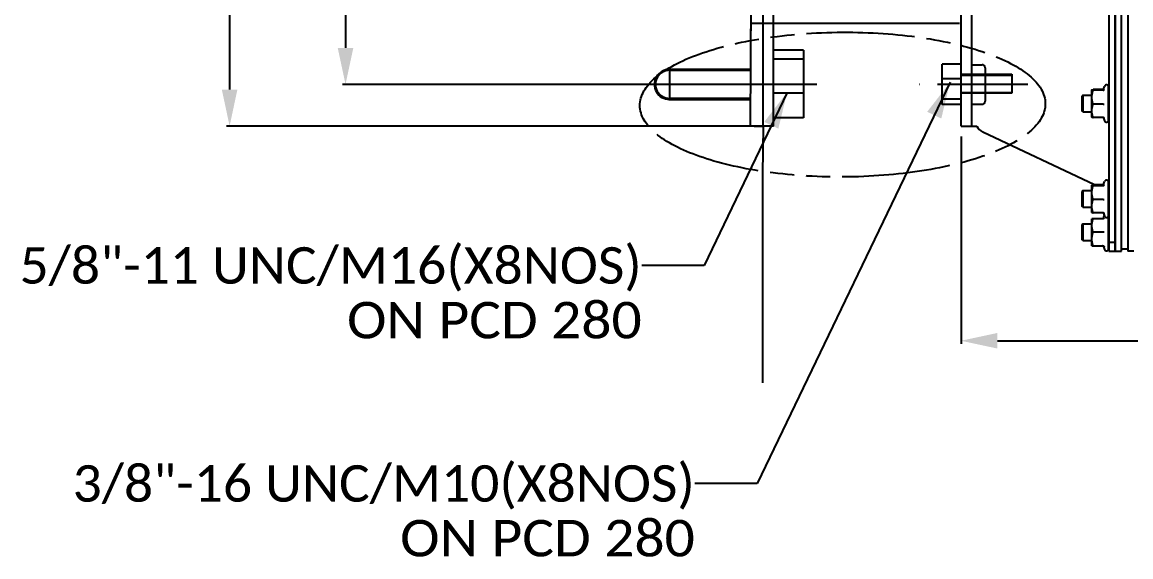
# Model space of a CAD drawing. Header units: millimetres. Extents: x 242 to 4341, y -255 to 3233.
# Drawn here: x 3049 to 3581, y 846 to 1103 of the extents above; entities that cross this region are included whole.
import ezdxf
from ezdxf.enums import TextEntityAlignment as Align

# ---------------------------------------------------------------- set-up
doc = ezdxf.new("R2010")
doc.units = ezdxf.units.MM
doc.header["$LTSCALE"] = 115.5
doc.header["$PDMODE"] = 3
doc.header["$PDSIZE"] = 8
doc.linetypes.add('CENTER', pattern=[0.6, 0.375, -0.075, 0.075, -0.075])
doc.linetypes.add('PHANTOM', pattern=[0.8, 0.45, -0.05, 0.1, -0.05, 0.1, -0.05])
doc.layers.get('0').update_dxf_attribs({"linetype": 'CONTINUOUS'})
doc.layers.get('Defpoints').update_dxf_attribs({"linetype": 'CONTINUOUS'})
doc.layers.add('02___PRT_ALL_AXES', color=7, linetype='CONTINUOUS')
doc.layers.add('DEFAULT_3', color=7, linetype='PHANTOM')
doc.styles.get("Standard").update_dxf_attribs({"font": 'calibri.ttf'})
doc.dimstyles.new('DIMSTYLE_1', dxfattribs={"dimtxt": 17.5, "dimasz": 17.5, "dimexe": 1.5, "dimexo": 1, "dimgap": 0.875, "dimtad": 1, "dimdec": 0, "dimdsep": 46, "dimtxsty": 'Standard', "dimblk": '_FILLED', "dimblk1": '_FILLED', "dimblk2": '_FILLED', "dimcen": 0.09, "dimazin": 2, "dimtp": 0.01, "dimtm": 0.01, "dimtfac": 1, "dimtdec": 0, "dimtofl": 0, "dimtmove": 0, "dimatfit": 3, "dimldrblk": '_FILLED', "dimfxl": 1, "dimtolj": 1, "dimarcsym": 0})
doc.dimstyles.new('DIMSTYLE_2', dxfattribs={"dimtxt": 17.5, "dimasz": 17.5, "dimexe": 1.5, "dimexo": 1, "dimgap": 0.875, "dimtad": 1, "dimdsep": 46, "dimtxsty": 'Standard', "dimblk": '_FILLED', "dimblk1": '_FILLED', "dimblk2": '_FILLED', "dimcen": 0.09, "dimazin": 2, "dimtp": 0.01, "dimtm": 0.01, "dimtfac": 1, "dimtofl": 0, "dimtmove": 0, "dimatfit": 3, "dimldrblk": '_FILLED', "dimfxl": 1, "dimtolj": 1, "dimarcsym": 0})
doc.dimstyles.get("Standard").update_dxf_attribs({"dimtxt": 17.5, "dimasz": 17.5, "dimexe": 1.5, "dimexo": 1, "dimtad": 1, "dimdsep": 46, "dimtxsty": 'Standard', "dimblk": '_FILLED', "dimblk1": '_FILLED', "dimblk2": '_FILLED', "dimcen": 0.09, "dimazin": 2, "dimtol": 1, "dimtp": 0.01, "dimtm": 0.01, "dimtfac": 1, "dimtofl": 0, "dimtmove": 0, "dimatfit": 3, "dimldrblk": '_FILLED', "dimfxl": 1, "dimtolj": 1, "dimarcsym": 0})

# ---------------------------------------------------------------- blocks, each defined once
blk = doc.blocks.new('_FILLED')
at = {"color": 0, "linetype": 'ByBlock'}
blk.add_solid([(0, 0), (-1, 0.214), (-1, -0.214)], dxfattribs=at)
blk = doc.blocks.new('*D136')
at = {"color": 0, "linetype": 'Continuous', "lineweight": -2}
for p, q in [((3399.6, 1373.01), (3147.09, 1373.01)), ((3148.59, 1355.51), (3148.59, 1070.51)), ((3399.6, 1053.01), (3147.09, 1053.01))]:
    blk.add_line(p, q, dxfattribs=at)
at = {"layer": 'Defpoints', "color": 0}
for p in [(3400.6, 1373.01), (3148.59, 1053.01), (3400.6, 1053.01)]:
    blk.add_point(p, dxfattribs=at)
at = {"color": 0, "linetype": 'ByBlock', "lineweight": -2, "xscale": 17.5, "yscale": 17.5, "zscale": 17.5}
for p, rotation in [((3148.59, 1373.01), 90), ((3148.59, 1053.01), 270)]:
    blk.add_blockref('_FILLED', p, dxfattribs=dict(at, rotation=rotation))
at = {"color": 0, "insert": (3124.39, 1224.67), "char_height": 17.5, "attachment_point": 2, "rotation": 90, "line_spacing_factor": 0.9}
blk.add_mtext('\\A1;%%c320', dxfattribs=at)
blk = doc.blocks.new('*D137')
at = {"color": 0, "linetype": 'Continuous', "lineweight": -2}
for p, q in [((3499.6, 1048.01), (3499.6, 948.46)), ((3765.53, 993.09), (3765.53, 948.46)), ((3517.1, 949.96), (3748.03, 949.96))]:
    blk.add_line(p, q, dxfattribs=at)
at = {"layer": 'Defpoints', "color": 0}
for p in [(3499.6, 1049.01), (3765.53, 994.09), (3765.53, 949.96)]:
    blk.add_point(p, dxfattribs=at)
at = {"color": 0, "linetype": 'ByBlock', "lineweight": -2, "xscale": 17.5, "yscale": 17.5, "zscale": 17.5, "rotation": 180}
blk.add_blockref('_FILLED', (3499.6, 949.96), dxfattribs=at)
at = {"color": 0, "linetype": 'ByBlock', "lineweight": -2, "xscale": 17.5, "yscale": 17.5, "zscale": 17.5}
blk.add_blockref('_FILLED', (3765.53, 949.96), dxfattribs=at)
at = {"color": 0, "insert": (3632.48, 974.17), "char_height": 17.5, "attachment_point": 2, "line_spacing_factor": 0.9}
blk.add_mtext('\\A1;266', dxfattribs=at)
blk = doc.blocks.new('*D140')
at = {"color": 0, "linetype": 'Continuous', "lineweight": -2}
for p, q in [((3434, 1353.01), (3202.72, 1353.01)), ((3204.22, 1335.51), (3204.22, 1090.51)), ((3430.42, 1073.01), (3202.72, 1073.01))]:
    blk.add_line(p, q, dxfattribs=at)
at = {"layer": 'Defpoints', "color": 0}
for p in [(3435, 1353.01), (3204.22, 1073.01), (3431.42, 1073.01)]:
    blk.add_point(p, dxfattribs=at)
at = {"color": 0, "linetype": 'ByBlock', "lineweight": -2, "xscale": 17.5, "yscale": 17.5, "zscale": 17.5}
for p, rotation in [((3204.22, 1353.01), 90), ((3204.22, 1073.01), 270)]:
    blk.add_blockref('_FILLED', p, dxfattribs=dict(at, rotation=rotation))
at = {"color": 0, "insert": (3180.01, 1235.33), "char_height": 17.5, "attachment_point": 2, "rotation": 90, "line_spacing_factor": 0.9}
blk.add_mtext('\\A1;%%c280', dxfattribs=at)

msp = doc.modelspace()

# ---------------------------------------------------------------- linework, layer by layer
at = {"color": 0, "linetype": 'Continuous'}
for p, q in [((3570.599, 1433.006), (3570.599, 993.006)), ((3573.599, 1433.006), (3573.599, 993.006)), ((3398.556, 1053.006), (3400.345, 1373.006)), ((3498.89, 1102.184), (3398.556, 1102.184)), ((3398.782, 1093.506), (3398.838, 1103.506)), ((3423.999, 1089.358), (3409.599, 1089.358)), ((3423.999, 1089.358), (3423.999, 1057.012)), ((3359.714, 1080.178), (3359.693, 1065.248)), ((3398.776, 1080.178), (3359.714, 1080.178)), ((3423.999, 1085.024), (3409.599, 1085.024)), ((3490.599, 1063.347), (3490.599, 1082.665)), ((3499.599, 1082.665), (3490.599, 1082.665)), ((3504.599, 1082.428), (3509.727, 1082.428)), ((3511.227, 1080.928), (3511.227, 1064.921)), ((3359.713, 1079.741), (3398.776, 1079.741)), ((3499.599, 1075.594), (3490.599, 1075.594)), ((3499.599, 1077.836), (3524.002, 1077.836)), ((3499.606, 1077.384), (3524.009, 1077.384)), ((3524.002, 1077.836), (3523.98, 1068.821)), ((3562.399, 1070.301), (3562.402, 1070.312)), ((3562.399, 1057.306), (3562.399, 1070.301)), ((3567.792, 1070.46), (3562.979, 1070.46)), ((3567.792, 1070.142), (3562.979, 1070.142)), ((3567.921, 1070.642), (3568.434, 1072.053)), ((3567.921, 1070.642), (3567.921, 1070.641)), ((3570.48, 1071.706), (3570.399, 1071.706)), ((3570.399, 1055.908), (3570.399, 1071.706)), ((3570.399, 1071.602), (3570.599, 1071.602)), ((3570.399, 1070.825), (3570.599, 1070.825)), ((3359.679, 1065.766), (3398.776, 1065.766)), ((3398.776, 1066.271), (3359.695, 1066.271)), ((3423.999, 1068.852), (3409.599, 1068.852)), ((3499.599, 1065.935), (3490.599, 1065.935)), ((3499.566, 1069.149), (3523.969, 1069.149)), ((3523.98, 1068.821), (3499.577, 1068.821)), ((3558.099, 1067.806), (3557.599, 1067.306)), ((3557.599, 1067.306), (3557.599, 1060.306)), ((3558.099, 1067.806), (3558.099, 1059.806)), ((3558.099, 1067.806), (3562.399, 1067.806)), ((3570.399, 1069.36), (3570.599, 1069.36)), ((3570.399, 1067.352), (3570.599, 1067.352)), ((3570.399, 1064.997), (3570.599, 1064.997)), ((3499.599, 1063.347), (3490.599, 1063.347)), ((3504.599, 1063.421), (3509.727, 1063.421)), ((3558.099, 1059.806), (3557.599, 1060.306)), ((3558.099, 1059.806), (3562.399, 1059.806)), ((3567.792, 1063.489), (3562.979, 1063.489)), ((3570.399, 1062.526), (3570.599, 1062.526)), ((3570.399, 1060.179), (3570.599, 1060.179)), ((3423.999, 1057.012), (3409.599, 1057.012)), ((3562.399, 1057.306), (3562.402, 1057.301)), ((3567.792, 1057.153), (3562.979, 1057.153)), ((3567.862, 1057.083), (3567.797, 1057.153)), ((3567.921, 1056.972), (3567.862, 1057.083)), ((3567.921, 1056.971), (3567.921, 1056.972)), ((3567.921, 1056.971), (3568.434, 1055.56)), ((3570.399, 1058.188), (3570.599, 1058.188)), ((3570.399, 1056.747), (3570.599, 1056.747)), ((3570.399, 1055.997), (3570.599, 1055.997)), ((3570.399, 1055.908), (3570.48, 1055.906)), ((3404.599, 1053.006), (3398.556, 1053.006)), ((3400.345, 1052.939), (3404.599, 1053.006)), ((3404.6, 1052.959), (3404.38, 1029.721)), ((3404.38, 1029.721), (3404.38, 929.721)), ((3558.099, 1022.067), (3557.599, 1021.567)), ((3557.599, 1021.567), (3557.599, 1014.567)), ((3558.099, 1022.067), (3562.399, 1022.067)), ((3558.099, 1022.067), (3558.099, 1014.067)), ((3562.399, 1024.56), (3562.403, 1024.575)), ((3562.399, 1011.567), (3562.399, 1024.56)), ((3567.792, 1024.735), (3562.979, 1024.735)), ((3567.792, 1024.385), (3562.979, 1024.385)), ((3567.921, 1024.904), (3568.434, 1026.314)), ((3567.922, 1024.904), (3567.921, 1024.903)), ((3570.467, 1025.967), (3570.399, 1025.967)), ((3570.399, 1010.169), (3570.399, 1025.967)), ((3570.399, 1025.857), (3570.599, 1025.857)), ((3570.399, 1025.07), (3570.599, 1025.07)), ((3570.399, 1023.597), (3570.599, 1023.597)), ((3570.399, 1021.583), (3570.599, 1021.583)), ((3567.792, 1017.717), (3562.979, 1017.717)), ((3570.399, 1019.225), (3570.599, 1019.225)), ((3570.399, 1016.753), (3570.599, 1016.753)), ((3558.099, 1014.067), (3557.599, 1014.567)), ((3558.099, 1014.067), (3562.399, 1014.067)), ((3562.399, 1011.567), (3562.403, 1011.56)), ((3567.792, 1011.399), (3562.979, 1011.399)), ((3567.919, 1011.238), (3568.434, 1009.821)), ((3567.922, 1011.231), (3567.921, 1011.232)), ((3570.399, 1014.41), (3570.599, 1014.41)), ((3570.399, 1012.425), (3570.599, 1012.425)), ((3570.399, 1010.993), (3570.599, 1010.993)), ((3558.099, 1006.006), (3557.599, 1005.506)), ((3558.099, 1006.006), (3562.399, 1006.006)), ((3558.099, 1006.006), (3558.099, 998.006)), ((3562.979, 1008.505), (3562.399, 1008.506)), ((3562.399, 995.506), (3562.399, 1008.506)), ((3567.459, 1008.507), (3562.979, 1008.507)), ((3567.792, 1008.505), (3562.979, 1008.505)), ((3567.919, 1008.835), (3568.356, 1010.037)), ((3570.399, 1010.253), (3570.599, 1010.253)), ((3570.399, 1010.169), (3570.467, 1010.167)), ((3570.57, 1009.906), (3570.399, 1009.906)), ((3570.399, 994.106), (3570.399, 1009.906)), ((3570.399, 1009.848), (3570.599, 1009.848)), ((3570.399, 1009.17), (3570.599, 1009.17)), ((3570.399, 1007.791), (3570.599, 1007.791)), ((3570.399, 1005.845), (3570.599, 1005.845)), ((3557.599, 1005.506), (3557.599, 998.506)), ((3567.792, 1002.004), (3562.979, 1002.004)), ((3570.399, 1003.524), (3570.599, 1003.524)), ((3570.399, 1001.054), (3570.599, 1001.054)), ((3558.099, 998.006), (3557.599, 998.506)), ((3558.099, 998.006), (3562.399, 998.006)), ((3562.399, 995.506), (3562.979, 995.505)), ((3562.979, 995.505), (3567.793, 995.505)), ((3567.919, 995.177), (3568.434, 993.76)), ((3570.399, 998.677), (3570.599, 998.677)), ((3570.399, 996.626), (3570.599, 996.626)), ((3570.399, 995.102), (3570.599, 995.102)), ((3570.599, 997.233), (3573.599, 997.233)), ((3570.399, 994.253), (3570.599, 994.253)), ((3570.399, 994.122), (3570.401, 994.122)), ((3570.57, 994.106), (3570.399, 994.106))]:
    msp.add_line(p, q, dxfattribs=at)
for points in [[(3567.748, 1070.425), (3567.745, 1070.423), (3567.756, 1070.429), (3567.795, 1070.458)], [(3567.795, 1070.458), (3567.862, 1070.53), (3567.921, 1070.641)], [(3567.772, 1024.704), (3567.765, 1024.7), (3567.766, 1024.701), (3567.798, 1024.724)], [(3567.798, 1024.724), (3567.862, 1024.792), (3567.921, 1024.903)], [(3567.921, 1011.232), (3567.862, 1011.342), (3567.811, 1011.397)], [(3567.449, 1008.506), (3567.572, 1008.521), (3567.687, 1008.567), (3567.791, 1008.642), (3567.875, 1008.745), (3567.918, 1008.835)], [(3567.918, 995.177), (3567.875, 995.267), (3567.791, 995.37), (3567.687, 995.445), (3567.572, 995.491), (3567.459, 995.505)]]:
    msp.add_lwpolyline(points, dxfattribs=at)
for centre, radius, start, end in [((3359.679, 1072.972), 7.206, 89.72251, 270), ((3509.727, 1080.928), 1.5, 0, 90), ((3359.695, 1073.006), 6.735, 89.83887, 270), ((3567.792, 1070.957), 0.498, 269.98496, 270.65889), ((3569.386, 1071.706), 1.013, 0, 160), ((3509.727, 1064.921), 1.5, 270, 0), ((3569.599, 1068.023), 1, 0, 36.8699), ((3569.599, 1066.197), 1, 0, 36.8699), ((3569.599, 1064.48), 1, 0, 31.3414), ((3569.119, 1067.889), 1.48, 3.90479, 5.179), ((3569.056, 1067.885), 1.543, 359.9801, 3.88587), ((3567.792, 1056.656), 0.497, 89.36984, 90.01494), ((3569.386, 1055.906), 1.013, 200, 0), ((3569.386, 1025.967), 1.013, 0, 160), ((3567.792, 1025.235), 0.5, 269.98833, 272.20157), ((3569.599, 1022.259), 1, 0, 36.8699), ((3569.115, 1022.121), 1.483, 4.12297, 5.31525), ((3569.05, 1022.117), 1.548, 359.9779, 4.10138), ((3569.599, 1020.433), 1, 0, 36.8699), ((3569.599, 1018.719), 1, 0, 30.5617), ((3567.792, 1010.9), 0.5, 87.8284, 90.01137), ((3569.386, 1010.167), 1.013, 200, 0), ((3569.386, 1009.906), 1.013, 0, 7.46217), ((3569.599, 1006.465), 1, 0, 36.8699), ((3569.157, 1006.367), 1.442, 1.68768, 3.92183), ((3569.11, 1006.365), 1.488, 359.99613, 1.69032), ((3569.599, 1004.638), 1, 0, 36.8699), ((3569.599, 1002.897), 1, 0, 36.8699), ((3569.028, 1004.178), 1.565, 15.15495, 16.44744), ((3569.386, 994.106), 1.013, 200, 0)]:
    msp.add_arc(centre, radius, start, end, dxfattribs=at)
for points, knots in [([(3562.979, 1070.142), (3562.899, 1070.154), (3562.757, 1070.176), (3562.576, 1070.213), (3562.464, 1070.246), (3562.411, 1070.275), (3562.399, 1070.293), (3562.399, 1070.301)], [0, 0, 0, 0, 0.3963241, 0.7029249, 0.9040508, 0.9631695, 1, 1, 1, 1]), ([(3562.399, 1066.815), (3562.399, 1067.378), (3562.511, 1068.509), (3562.804, 1069.603), (3562.979, 1070.142)], [0, 0, 0, 0, 0.4984516, 1, 1, 1, 1]), ([(3562.402, 1070.312), (3562.403, 1070.314), (3562.409, 1070.322), (3562.417, 1070.328), (3562.423, 1070.332)], [0, 0, 0, 0, 0.2077617, 1, 1, 1, 1]), ([(3562.423, 1070.332), (3562.446, 1070.347), (3562.512, 1070.37), (3562.632, 1070.401), (3562.793, 1070.431), (3562.913, 1070.45), (3562.979, 1070.46)], [0, 0, 0, 0, 0.1430403, 0.3624164, 0.6512399, 1, 1, 1, 1]), ([(3567.792, 1070.142), (3567.904, 1070.142), (3568.125, 1070.213), (3568.271, 1070.389), (3568.313, 1070.485)], [0, 0, 0, 0, 0.5201643, 1, 1, 1, 1]), ([(3570.399, 1071.373), (3570.458, 1071.342), (3570.538, 1071.281), (3570.591, 1071.168), (3570.599, 1071.111), (3570.599, 1071.083)], [0, 0, 0, 0, 0.5424703, 0.7719242, 1, 1, 1, 1]), ([(3570.399, 1070.301), (3570.465, 1070.231), (3570.569, 1070.064), (3570.599, 1069.871), (3570.599, 1069.776)], [0, 0, 0, 0, 0.5051169, 1, 1, 1, 1]), ([(3570.48, 1071.706), (3570.498, 1071.706), (3570.529, 1071.705), (3570.568, 1071.702), (3570.599, 1071.689), (3570.599, 1071.677)], [0, 0, 0, 0, 0.4209423, 0.7151314, 1, 1, 1, 1]), ([(3562.979, 1063.489), (3562.804, 1064.027), (3562.511, 1065.121), (3562.399, 1066.252), (3562.399, 1066.815)], [0, 0, 0, 0, 0.5015472, 1, 1, 1, 1]), ([(3570.399, 1068.593), (3570.455, 1068.509), (3570.544, 1068.324), (3570.583, 1068.124), (3570.593, 1068.023)], [0, 0, 0, 0, 0.4992848, 1, 1, 1, 1]), ([(3570.399, 1066.417), (3570.504, 1066.233), (3570.584, 1065.949), (3570.599, 1065.666), (3570.599, 1065.595)], [0, 0, 0, 0, 0.7467997, 1, 1, 1, 1]), ([(3562.399, 1060.321), (3562.399, 1060.857), (3562.511, 1061.936), (3562.804, 1062.977), (3562.979, 1063.489)], [0, 0, 0, 0, 0.4977651, 1, 1, 1, 1]), ([(3562.979, 1057.153), (3562.804, 1057.665), (3562.511, 1058.706), (3562.399, 1059.785), (3562.399, 1060.321)], [0, 0, 0, 0, 0.5022332, 1, 1, 1, 1]), ([(3567.791, 1063.489), (3567.899, 1063.489), (3568.073, 1063.485), (3568.247, 1063.479), (3568.313, 1063.472)], [0, 0, 0, 0, 0.6181222, 1, 1, 1, 1]), ([(3570.399, 1063.985), (3570.434, 1063.92), (3570.553, 1063.65), (3570.599, 1063.35), (3570.599, 1063.129)], [0, 0, 0, 0, 0.2510036, 1, 1, 1, 1]), ([(3570.399, 1061.536), (3570.434, 1061.474), (3570.551, 1061.22), (3570.599, 1060.937), (3570.599, 1060.73)], [0, 0, 0, 0, 0.2555334, 1, 1, 1, 1]), ([(3570.399, 1059.309), (3570.466, 1059.206), (3570.566, 1058.986), (3570.599, 1058.747), (3570.599, 1058.632)], [0, 0, 0, 0, 0.5170032, 1, 1, 1, 1]), ([(3562.402, 1057.301), (3562.403, 1057.299), (3562.409, 1057.291), (3562.417, 1057.285), (3562.423, 1057.281)], [0, 0, 0, 0, 0.207794, 1, 1, 1, 1]), ([(3562.423, 1057.281), (3562.446, 1057.266), (3562.512, 1057.243), (3562.632, 1057.212), (3562.793, 1057.182), (3562.913, 1057.163), (3562.979, 1057.153)], [0, 0, 0, 0, 0.1429748, 0.362353, 0.6512174, 1, 1, 1, 1]), ([(3568.313, 1056.793), (3568.279, 1056.874), (3568.171, 1057.027), (3568.006, 1057.116), (3567.916, 1057.138)], [0, 0, 0, 0, 0.4874824, 1, 1, 1, 1]), ([(3570.399, 1057.522), (3570.462, 1057.45), (3570.561, 1057.299), (3570.599, 1057.122), (3570.599, 1057.041)], [0, 0, 0, 0, 0.5418558, 1, 1, 1, 1]), ([(3570.399, 1056.35), (3570.43, 1056.331), (3570.485, 1056.292), (3570.561, 1056.219), (3570.599, 1056.152), (3570.599, 1056.112)], [0, 0, 0, 0, 0.3465201, 0.6213793, 1, 1, 1, 1]), ([(3570.48, 1055.906), (3570.498, 1055.906), (3570.529, 1055.908), (3570.568, 1055.911), (3570.599, 1055.924), (3570.599, 1055.936)], [0, 0, 0, 0, 0.4209423, 0.7151314, 1, 1, 1, 1]), ([(3562.979, 1024.385), (3562.899, 1024.398), (3562.757, 1024.423), (3562.594, 1024.459), (3562.492, 1024.491), (3562.439, 1024.514), (3562.399, 1024.54), (3562.399, 1024.56)], [0, 0, 0, 0, 0.3946841, 0.700616, 0.8153629, 0.9028723, 1, 1, 1, 1]), ([(3562.399, 1021.051), (3562.399, 1021.615), (3562.511, 1022.749), (3562.804, 1023.846), (3562.979, 1024.385)], [0, 0, 0, 0, 0.4984815, 1, 1, 1, 1]), ([(3562.403, 1024.575), (3562.408, 1024.583), (3562.426, 1024.599), (3562.485, 1024.629), (3562.598, 1024.662), (3562.771, 1024.7), (3562.905, 1024.723), (3562.979, 1024.735)], [0, 0, 0, 0, 0.0477851, 0.1176661, 0.3278155, 0.6261211, 1, 1, 1, 1]), ([(3567.792, 1024.385), (3567.904, 1024.385), (3568.125, 1024.456), (3568.271, 1024.632), (3568.313, 1024.727)], [0, 0, 0, 0, 0.5205069, 1, 1, 1, 1]), ([(3570.399, 1025.624), (3570.458, 1025.592), (3570.538, 1025.53), (3570.591, 1025.416), (3570.599, 1025.359), (3570.599, 1025.33)], [0, 0, 0, 0, 0.5413864, 0.7712771, 1, 1, 1, 1]), ([(3570.399, 1024.543), (3570.465, 1024.472), (3570.569, 1024.304), (3570.599, 1024.11), (3570.599, 1024.015)], [0, 0, 0, 0, 0.5049027, 1, 1, 1, 1]), ([(3570.399, 1022.827), (3570.455, 1022.744), (3570.544, 1022.559), (3570.583, 1022.359), (3570.592, 1022.259)], [0, 0, 0, 0, 0.4992808, 1, 1, 1, 1]), ([(3570.467, 1025.967), (3570.486, 1025.967), (3570.521, 1025.966), (3570.564, 1025.963), (3570.599, 1025.949), (3570.599, 1025.935)], [0, 0, 0, 0, 0.4219412, 0.7162234, 1, 1, 1, 1]), ([(3562.979, 1017.717), (3562.804, 1018.257), (3562.511, 1019.354), (3562.399, 1020.487), (3562.399, 1021.051)], [0, 0, 0, 0, 0.5015173, 1, 1, 1, 1]), ([(3562.399, 1014.558), (3562.399, 1015.093), (3562.511, 1016.169), (3562.804, 1017.207), (3562.979, 1017.717)], [0, 0, 0, 0, 0.4977246, 1, 1, 1, 1]), ([(3567.791, 1017.717), (3567.899, 1017.717), (3568.073, 1017.713), (3568.247, 1017.707), (3568.313, 1017.698)], [0, 0, 0, 0, 0.6180399, 1, 1, 1, 1]), ([(3570.399, 1020.646), (3570.504, 1020.461), (3570.584, 1020.178), (3570.599, 1019.894), (3570.599, 1019.822)], [0, 0, 0, 0, 0.7468261, 1, 1, 1, 1]), ([(3570.399, 1018.212), (3570.434, 1018.147), (3570.553, 1017.877), (3570.599, 1017.577), (3570.599, 1017.356)], [0, 0, 0, 0, 0.2510455, 1, 1, 1, 1]), ([(3562.979, 1011.399), (3562.804, 1011.91), (3562.511, 1012.947), (3562.399, 1014.024), (3562.399, 1014.558)], [0, 0, 0, 0, 0.5022737, 1, 1, 1, 1]), ([(3562.403, 1011.56), (3562.408, 1011.552), (3562.426, 1011.536), (3562.485, 1011.506), (3562.598, 1011.473), (3562.771, 1011.435), (3562.905, 1011.411), (3562.979, 1011.399)], [0, 0, 0, 0, 0.0477552, 0.1175999, 0.3277317, 0.6260848, 1, 1, 1, 1]), ([(3568.313, 1011.039), (3568.28, 1011.118), (3568.175, 1011.268), (3568.015, 1011.358), (3567.928, 1011.381)], [0, 0, 0, 0, 0.4879464, 1, 1, 1, 1]), ([(3570.399, 1015.764), (3570.434, 1015.702), (3570.551, 1015.449), (3570.599, 1015.167), (3570.599, 1014.96)], [0, 0, 0, 0, 0.2556202, 1, 1, 1, 1]), ([(3570.399, 1013.542), (3570.466, 1013.439), (3570.566, 1013.22), (3570.599, 1012.982), (3570.599, 1012.867)], [0, 0, 0, 0, 0.517216, 1, 1, 1, 1]), ([(3570.399, 1011.762), (3570.462, 1011.691), (3570.561, 1011.541), (3570.599, 1011.364), (3570.599, 1011.284)], [0, 0, 0, 0, 0.5423989, 1, 1, 1, 1]), ([(3562.399, 1005.254), (3562.399, 1005.804), (3562.511, 1006.911), (3562.804, 1007.979), (3562.979, 1008.505)], [0, 0, 0, 0, 0.4981355, 1, 1, 1, 1]), ([(3568.313, 1008.857), (3568.272, 1008.759), (3568.127, 1008.58), (3567.904, 1008.505), (3567.791, 1008.505)], [0, 0, 0, 0, 0.4826761, 1, 1, 1, 1]), ([(3570.399, 1010.6), (3570.43, 1010.581), (3570.485, 1010.543), (3570.561, 1010.471), (3570.599, 1010.405), (3570.599, 1010.365)], [0, 0, 0, 0, 0.3480547, 0.6233729, 1, 1, 1, 1]), ([(3570.399, 1009.661), (3570.456, 1009.635), (3570.536, 1009.584), (3570.591, 1009.482), (3570.599, 1009.43), (3570.599, 1009.405)], [0, 0, 0, 0, 0.5545273, 0.7792088, 1, 1, 1, 1]), ([(3570.399, 1008.684), (3570.464, 1008.619), (3570.569, 1008.462), (3570.599, 1008.277), (3570.599, 1008.188)], [0, 0, 0, 0, 0.5074707, 1, 1, 1, 1]), ([(3570.399, 1007.053), (3570.458, 1006.967), (3570.551, 1006.777), (3570.588, 1006.569), (3570.595, 1006.465)], [0, 0, 0, 0, 0.4993717, 1, 1, 1, 1]), ([(3570.467, 1010.167), (3570.486, 1010.167), (3570.521, 1010.169), (3570.564, 1010.172), (3570.599, 1010.186), (3570.599, 1010.2)], [0, 0, 0, 0, 0.4219412, 0.7162234, 1, 1, 1, 1]), ([(3570.528, 1010.17), (3570.532, 1010.169), (3570.546, 1010.168), (3570.56, 1010.167), (3570.57, 1010.167)], [0, 0, 0, 0, 0.2942919, 1, 1, 1, 1]), ([(3562.979, 1002.004), (3562.804, 1002.529), (3562.511, 1003.598), (3562.399, 1004.704), (3562.399, 1005.254)], [0, 0, 0, 0, 0.5018631, 1, 1, 1, 1]), ([(3562.399, 998.754), (3562.399, 999.304), (3562.511, 1000.41), (3562.804, 1001.478), (3562.979, 1002.004)], [0, 0, 0, 0, 0.4981302, 1, 1, 1, 1]), ([(3568.313, 1002.003), (3568.286, 1002.003), (3568.112, 1002.004), (3567.938, 1002.004), (3567.791, 1002.004)], [0, 0, 0, 0, 0.1542619, 1, 1, 1, 1]), ([(3570.399, 1002.516), (3570.434, 1002.451), (3570.554, 1002.181), (3570.599, 1001.881), (3570.599, 1001.66)], [0, 0, 0, 0, 0.2506209, 1, 1, 1, 1]), ([(3570.539, 1004.587), (3570.57, 1004.472), (3570.594, 1004.314), (3570.599, 1004.156), (3570.599, 1004.116)], [0, 0, 0, 0, 0.7482755, 1, 1, 1, 1]), ([(3562.979, 995.505), (3562.804, 996.03), (3562.511, 997.098), (3562.399, 998.204), (3562.399, 998.754)], [0, 0, 0, 0, 0.5018684, 1, 1, 1, 1]), ([(3567.793, 995.505), (3567.906, 995.505), (3568.127, 995.429), (3568.272, 995.25), (3568.313, 995.153)], [0, 0, 0, 0, 0.5172663, 1, 1, 1, 1]), ([(3570.399, 1000.055), (3570.434, 999.992), (3570.552, 999.735), (3570.599, 999.448), (3570.599, 999.238)], [0, 0, 0, 0, 0.2547284, 1, 1, 1, 1]), ([(3570.399, 997.785), (3570.421, 997.75), (3570.499, 997.613), (3570.551, 997.46), (3570.573, 997.345)], [0, 0, 0, 0, 0.2583326, 1, 1, 1, 1]), ([(3570.399, 995.928), (3570.463, 995.852), (3570.562, 995.69), (3570.599, 995.503), (3570.599, 995.418)], [0, 0, 0, 0, 0.5369672, 1, 1, 1, 1]), ([(3570.399, 994.666), (3570.456, 994.626), (3570.546, 994.552), (3570.599, 994.439), (3570.599, 994.393)], [0, 0, 0, 0, 0.602919, 1, 1, 1, 1]), ([(3570.401, 994.122), (3570.436, 994.118), (3570.492, 994.111), (3570.548, 994.106), (3570.57, 994.106)], [0, 0, 0, 0, 0.6210618, 1, 1, 1, 1])]:
    msp.add_open_spline(points, degree=3, knots=knots, dxfattribs=at)
for points in [[(3567.916, 1057.138), (3567.877, 1057.148), (3567.837, 1057.153), (3567.797, 1057.153)], [(3567.928, 1011.381), (3567.89, 1011.391), (3567.85, 1011.398), (3567.811, 1011.399)], [(3570.399, 1004.927), (3570.454, 1004.831), (3570.498, 1004.727), (3570.529, 1004.621)]]:
    msp.add_open_spline(points, degree=3, dxfattribs=at)
at = {"layer": '02___PRT_ALL_AXES', "color": 0, "linetype": 'Continuous'}
for p, q in [((3573.599, 993.006), (3573.599, 1433.006)), ((3576.599, 993.006), (3576.599, 1433.006)), ((3579.599, 1433.011), (3579.599, 993.001)), ((3404.599, 1053.006), (3404.599, 1373.006)), ((3409.599, 1053.006), (3409.599, 1373.006)), ((3499.599, 1053.006), (3499.599, 1373.006)), ((3504.599, 1373.006), (3504.599, 1053.006)), ((3409.599, 1053.006), (3404.599, 1053.006)), ((3499.599, 1053.006), (3507.157, 1053.006)), ((3563.609, 1024.735), (3510.031, 1050.101)), ((3570.599, 993.006), (3576.599, 993.006)), ((3576.599, 994.006), (3579.599, 994.006)), ((3582.599, 993.001), (3579.599, 993.001))]:
    msp.add_line(p, q, dxfattribs=at)
at = {"layer": '02___PRT_ALL_AXES', "color": 0, "linetype": 'CENTER'}
msp.add_line((3531.599, 1073.006), (3479.599, 1073.006), dxfattribs=at)
at = {"layer": '02___PRT_ALL_AXES', "color": 0, "linetype": 'Continuous'}
msp.add_arc((3512.599, 1055.524), 6, 204.8311, 244.66559, dxfattribs=at)
at = {"layer": 'DEFAULT_3', "color": 0, "linetype": 'PHANTOM'}
msp.add_ellipse((3442.782, 1063.288), major_axis=(-97.277, -0.461), ratio=0.3569747, dxfattribs=at)

# ---------------------------------------------------------------- texts
at = {"color": 0, "linetype": 'Continuous'}
for s, width, p, p2 in [('5/8"-11 UNC/M16(X8NOS)', 1.000854, (3047.786, 977.352), (3346.375, 977.352)), ('ON PCD 280', 1.037345, (3204.945, 951.102), (3346.375, 951.102)), ('3/8"-16 UNC/M10(X8NOS)', 1.000854, (3073.258, 872.722), (3371.847, 872.722)), ('ON PCD 280', 1.037345, (3230.417, 846.472), (3371.847, 846.472))]:
    msp.add_text(s, height=17.5, dxfattribs=dict(at, width=width)).set_placement(p, p2, align=Align.FIT)

# ---------------------------------------------------------------- dimensions: what is measured, and where the dimension line sits
dim = msp.add_linear_dim(base=(3148.595, 1053.006), p1=(3400.599, 1373.006), p2=(3400.599, 1053.006), angle=270, text='%%c<>', dimstyle='DIMSTYLE_2', dxfattribs=at)
dim.commit()
dim.dimension.update_dxf_attribs({"geometry": '*D136', "text_midpoint": (3148.595, 1224.673), "dimtype": 160})
dim = msp.add_linear_dim(base=(3204.223, 1073.006), p1=(3434.996, 1353.006), p2=(3431.418, 1073.006), angle=270, text='%%c280', dimstyle='DIMSTYLE_1', override={"dimtxsty": 'Standard'}, dxfattribs=at)
dim.commit()
dim.dimension.update_dxf_attribs({"geometry": '*D140', "text_midpoint": (3204.223, 1235.33), "dimtype": 160})
dim = msp.add_linear_dim(base=(3765.528, 949.962), p1=(3499.599, 1049.006), p2=(3765.528, 994.086), dimstyle='DIMSTYLE_1', dxfattribs=at)
dim.commit()
dim.dimension.update_dxf_attribs({"geometry": '*D137', "text_midpoint": (3632.479, 949.962), "dimtype": 160})

# ---------------------------------------------------------------- leaders
for points in [[(3494.342, 1074.004), (3401.847, 881.472), (3371.847, 881.472)], [(3416.138, 1069.163), (3376.375, 986.102), (3346.375, 986.102)]]:
    msp.add_leader(points, dimstyle='Standard', override={"dimtad": 0}, dxfattribs=at)

doc.saveas('drawing.dxf')
